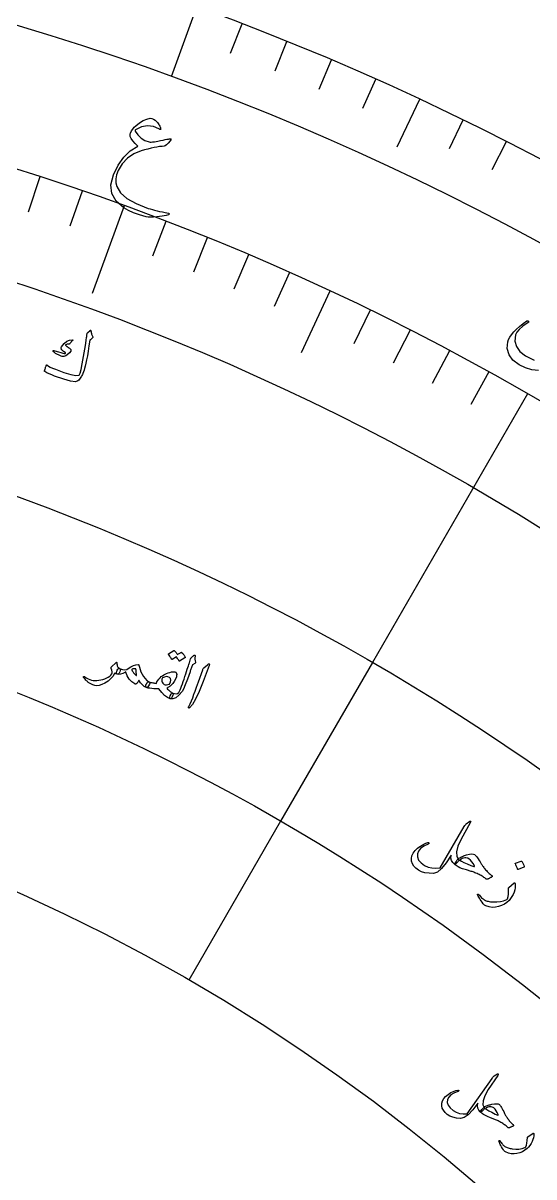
# Model space of a CAD drawing. Header units: millimetres. Extents: x -77 to 77, y -78 to 103.
# Drawn here: x 21.22 to 35.24, y 39.22 to 70.93 of the extents above; entities that cross this region are included whole.
import ezdxf

# ---------------------------------------------------------------- set-up
doc = ezdxf.new("R2010")
doc.units = ezdxf.units.MM
for name, color, linetype in [('ENGRAVE', 7, 'Continuous'), ('ENGRAVE_FINE', 8, 'Continuous'), ('TEXT', 5, 'Continuous')]:
    doc.layers.add(name, color=color, linetype=linetype)

msp = doc.modelspace()

# ---------------------------------------------------------------- linework, layer by layer
at = {"layer": 'ENGRAVE'}
for points in [[(25.9764, 71.3697), (25.2806, 69.458)], [(32.0979, 68.8341), (31.4837, 67.5171)], [(23.9884, 65.9077), (23.1137, 63.5044)], [(29.6414, 63.5662), (28.8488, 61.8664)], [(35.0688, 60.7409), (30.8063, 53.358)], [(30.8063, 53.358), (28.2875, 48.9954)], [(28.2875, 48.9954), (25.7688, 44.6328)]]:
    msp.add_lwpolyline(points, dxfattribs=at)
for radius in [75.95, 75.95, 73.9156, 70.1375, 70.1375, 67.1538, 61.6125, 61.6125, 56.575, 56.575, 51.5375, 51.5375]:
    msp.add_circle((0, 0), radius, dxfattribs=at)
at = {"layer": 'ENGRAVE_FINE'}
for points in [[(27.218, 70.9054), (26.9056, 70.0915)], [(28.4514, 70.4196), (28.1248, 69.6112)], [(29.676, 69.9123), (29.3354, 69.1098)], [(30.8916, 69.3838), (30.537, 68.5873)], [(33.2943, 68.2634), (32.9121, 67.4798)], [(34.4806, 67.6719), (34.0848, 66.8951)], [(21.6737, 66.7047), (21.3576, 65.7318)], [(22.8345, 66.3163), (22.5015, 65.349)], [(25.135, 65.479), (24.7684, 64.5239)], [(26.274, 65.0304), (25.8907, 64.0818)], [(27.4049, 64.5619), (27.0052, 63.6202)], [(28.5275, 64.0738), (28.1114, 63.1392)], [(30.7463, 63.0392), (30.2978, 62.1197)], [(31.8418, 62.493), (31.3773, 61.5815)], [(32.9276, 61.9277), (32.4473, 61.0245)], [(34.0033, 61.3436), (33.5074, 60.4489)]]:
    msp.add_lwpolyline(points, dxfattribs=at)
at = {"layer": 'TEXT'}
for points in [[(24.7053, 68.3157), (24.7511, 68.3118), (24.7962, 68.2947), (24.8407, 68.2644), (24.8845, 68.2208), (24.9056, 68.1952), (24.9244, 68.1702), (24.9409, 68.1457), (24.9553, 68.1219), (24.9674, 68.0989), (24.9775, 68.0769), (24.9854, 68.0558), (24.9913, 68.0357), (24.9934, 68.0174), (24.9868, 68.009), (24.9714, 68.0105), (24.9472, 68.022), (24.7925, 68.0905), (24.633, 68.1096), (24.4691, 68.0794), (24.3009, 67.9999), (24.2946, 67.9931), (24.2917, 67.9846), (24.2924, 67.9745), (24.2966, 67.9628), (24.3673, 67.856), (24.4545, 67.7707), (24.5582, 67.7068), (24.6785, 67.6641), (24.7016, 67.6605), (24.7332, 67.6606), (24.7732, 67.6642), (24.8216, 67.6714), (24.9115, 67.6891), (24.991, 67.7046), (25.06, 67.7179), (25.1185, 67.729), (25.1665, 67.7381), (25.204, 67.7451), (25.231, 67.75), (25.2475, 67.7528), (25.269, 67.7517), (25.2774, 67.7424), (25.2726, 67.7249), (25.2546, 67.6993), (25.1983, 67.6355), (25.1528, 67.5893), (25.1181, 67.5608), (25.094, 67.55), (25.0303, 67.5444), (24.9619, 67.5358), (24.889, 67.5242), (24.8115, 67.5096), (24.7294, 67.4919), (24.6427, 67.4712), (24.5515, 67.4473), (24.4558, 67.4204), (24.2546, 67.34), (24.0822, 67.2225), (23.9385, 67.0681), (23.8233, 66.8771), (23.7814, 66.7657), (23.7619, 66.6553), (23.7645, 66.5458), (23.7892, 66.4374), (23.8871, 66.2687), (24.064, 66.1134), (24.3198, 65.9709), (24.6545, 65.8401), (24.7078, 65.8239), (24.7655, 65.8075), (24.8277, 65.7908), (24.8944, 65.7738), (24.9655, 65.7567), (25.0409, 65.7399), (25.1206, 65.7231), (25.2046, 65.7065), (25.2187, 65.7028), (25.2285, 65.6981), (25.2339, 65.6925), (25.2348, 65.6859), (25.212, 65.6643), (25.146, 65.6435), (25.0367, 65.6235), (24.8842, 65.604), (24.7932, 65.596), (24.7153, 65.5937), (24.6507, 65.5973), (24.5992, 65.6067), (24.4145, 65.66), (24.2506, 65.7185), (24.1076, 65.7823), (23.9854, 65.8515), (23.7735, 66.0345), (23.6541, 66.247), (23.6277, 66.4896), (23.6946, 66.7624), (23.8224, 67.0284), (23.9776, 67.2479), (24.1602, 67.4207), (24.3706, 67.5465), (24.2908, 67.6232), (24.2288, 67.6941), (24.1848, 67.7593), (24.1588, 67.8187), (24.1538, 67.8408), (24.153, 67.8632), (24.1564, 67.8859), (24.1641, 67.909), (24.1951, 67.9674), (24.23, 68.0208), (24.2687, 68.069), (24.3112, 68.1122), (24.4119, 68.1936), (24.5112, 68.2547), (24.609, 68.2954), (24.7053, 68.3157)], [(23.0779, 62.4696), (23.081, 62.4464), (23.0851, 62.4241), (23.0899, 62.4026), (23.0956, 62.3819), (23.1022, 62.3621), (23.1098, 62.343), (23.1185, 62.3247), (23.1283, 62.3072), (23.1313, 62.2983), (23.1301, 62.2896), (23.1249, 62.2811), (23.1156, 62.2729), (23.0626, 62.231), (23.0572, 62.2263), (23.0531, 62.2222), (23.0502, 62.2186), (23.0486, 62.2156), (23.0243, 62.0581), (23.0013, 61.9162), (22.9796, 61.7898), (22.9592, 61.679), (22.94, 61.5839), (22.922, 61.5046), (22.9054, 61.4412), (22.8899, 61.3936), (22.857, 61.3052), (22.8449, 61.2778), (22.8315, 61.2507), (22.8167, 61.2241), (22.8005, 61.1978), (22.7829, 61.172), (22.7636, 61.1466), (22.7426, 61.1217), (22.7201, 61.0973), (22.6501, 61.0747), (22.5202, 61.0898), (22.3301, 61.1422), (22.0796, 61.2314), (22.0025, 61.2623), (21.9318, 61.2927), (21.8676, 61.3228), (21.8098, 61.3526), (21.8051, 61.3569), (21.8024, 61.3618), (21.8017, 61.3673), (21.803, 61.3734), (21.8112, 61.4018), (21.8189, 61.4275), (21.826, 61.4506), (21.8326, 61.4711), (21.8387, 61.4893), (21.8445, 61.5052), (21.8498, 61.519), (21.8548, 61.5307), (21.8579, 61.5371), (21.8616, 61.54), (21.8659, 61.5394), (21.8707, 61.5353), (21.9084, 61.5074), (21.9595, 61.4786), (22.024, 61.4487), (22.1019, 61.4178), (22.3372, 61.3327), (22.5251, 61.2767), (22.6659, 61.25), (22.7596, 61.2531), (22.7799, 61.3081), (22.8058, 61.412), (22.8373, 61.565), (22.8741, 61.767), (22.9092, 61.97), (22.935, 62.1237), (22.9517, 62.2282), (22.9592, 62.2835), (22.9608, 62.2988), (22.9623, 62.3132), (22.9637, 62.3265), (22.965, 62.3388), (22.9662, 62.3501), (22.9671, 62.3601), (22.9679, 62.3689), (22.9685, 62.3765), (22.9708, 62.3927), (22.9756, 62.4072), (22.9829, 62.4201), (22.9928, 62.4312), (23.053, 62.487), (23.0575, 62.4905), (23.0618, 62.4924), (23.0656, 62.4927), (23.0692, 62.4912), (23.0727, 62.4873), (23.0753, 62.4823), (23.077, 62.4764), (23.0779, 62.4696)], [(22.5716, 62.2285), (22.5749, 62.2268), (22.5774, 62.2244), (22.5791, 62.2212), (22.58, 62.2173), (22.5796, 62.2142), (22.5788, 62.2111), (22.5773, 62.2079), (22.5754, 62.2046), (22.5022, 62.1226), (22.494, 62.1146), (22.4864, 62.1089), (22.4794, 62.1055), (22.4729, 62.1045), (22.4477, 62.1064), (22.4251, 62.105), (22.4052, 62.1003), (22.388, 62.0923), (22.3831, 62.0866), (22.384, 62.0783), (22.3907, 62.0675), (22.4031, 62.0541), (22.412, 62.0469), (22.4214, 62.0398), (22.4312, 62.0328), (22.4414, 62.0259), (22.4521, 62.0191), (22.4635, 62.0122), (22.4756, 62.0055), (22.4883, 61.9987), (22.5276, 61.9628), (22.5281, 61.9181), (22.4899, 61.8648), (22.4131, 61.8027), (22.3847, 61.7863), (22.3588, 61.7748), (22.3351, 61.7684), (22.3138, 61.767), (22.2921, 61.7701), (22.2636, 61.7785), (22.2282, 61.7921), (22.186, 61.811), (22.1646, 61.8211), (22.1446, 61.8315), (22.1259, 61.8421), (22.1087, 61.853), (22.0927, 61.8638), (22.0778, 61.8743), (22.064, 61.8843), (22.0514, 61.8939), (22.0444, 61.9019), (22.0401, 61.9096), (22.0386, 61.9172), (22.0398, 61.9246), (22.0435, 61.9313), (22.0487, 61.9352), (22.0555, 61.9362), (22.0638, 61.9344), (22.0898, 61.9271), (22.1191, 61.9183), (22.1518, 61.908), (22.1878, 61.8963), (22.2549, 61.8743), (22.3082, 61.8596), (22.3477, 61.8521), (22.3733, 61.852), (22.377, 61.853), (22.3797, 61.8553), (22.3812, 61.8587), (22.3815, 61.8633), (22.3809, 61.8665), (22.3788, 61.8699), (22.3752, 61.8736), (22.3702, 61.8776), (22.322, 61.9094), (22.3022, 61.9237), (22.2863, 61.9386), (22.2741, 61.9542), (22.2658, 61.9705), (22.2602, 61.9881), (22.2591, 62.0046), (22.2624, 62.0201), (22.2702, 62.0344), (22.3403, 62.1248), (22.414, 62.1873), (22.4911, 62.2218), (22.5716, 62.2285)], [(25.5574, 53.6375), (25.5607, 53.6386), (25.5644, 53.6384), (25.5686, 53.637), (25.5732, 53.6342), (25.5875, 53.6195), (25.601, 53.6045), (25.6136, 53.589), (25.6253, 53.5731), (25.6362, 53.5567), (25.6463, 53.5396), (25.6557, 53.5217), (25.6643, 53.5032), (25.6654, 53.4983), (25.6648, 53.4939), (25.6625, 53.49), (25.6586, 53.4867), (25.511, 53.3952), (25.5079, 53.3945), (25.5045, 53.3962), (25.5008, 53.4), (25.4969, 53.4062), (25.4945, 53.4112), (25.4904, 53.4186), (25.4844, 53.4283), (25.4765, 53.4404), (25.4667, 53.455), (25.455, 53.4723), (25.4412, 53.4922), (25.4255, 53.5148), (25.31, 53.4439), (25.3054, 53.4422), (25.3011, 53.4433), (25.297, 53.4472), (25.2932, 53.454), (25.2899, 53.4598), (25.2846, 53.4687), (25.2772, 53.4807), (25.2678, 53.4958), (25.2561, 53.5141), (25.2419, 53.5357), (25.2252, 53.5606), (25.206, 53.5887), (25.2045, 53.5926), (25.2045, 53.5958), (25.2061, 53.5983), (25.2092, 53.6), (25.3556, 53.6864), (25.3589, 53.6875), (25.3626, 53.6873), (25.3667, 53.6859), (25.3714, 53.6832), (25.384, 53.6714), (25.3957, 53.6592), (25.4067, 53.6463), (25.4168, 53.6329), (25.4262, 53.6191), (25.4349, 53.6049), (25.4428, 53.5904), (25.4501, 53.5756)], [(23.6441, 53.2361), (23.7611, 53.3526), (23.7721, 53.3612), (23.7804, 53.3641), (23.7859, 53.3613), (23.7886, 53.353), (23.7923, 53.3218), (23.7972, 53.2944), (23.8031, 53.2706), (23.8102, 53.2506), (23.8201, 53.2333), (23.8326, 53.2184), (23.8478, 53.2061), (23.8657, 53.1962), (23.882, 53.1831), (23.8886, 53.1627), (23.8856, 53.1351), (23.873, 53.1001), (23.8551, 53.0672), (23.8361, 53.046), (23.816, 53.0363), (23.7948, 53.0381), (23.7805, 53.0438), (23.7661, 53.05), (23.7517, 53.0567), (23.7372, 53.0639), (23.7344, 53.0644), (23.7312, 53.0634), (23.7277, 53.0611), (23.7238, 53.0573), (23.6772, 52.9783), (23.6183, 52.9078), (23.547, 52.8457), (23.4635, 52.7919), (23.3787, 52.7504), (23.3036, 52.7253), (23.2382, 52.7167), (23.1825, 52.7245), (23.1343, 52.7414), (23.0914, 52.7598), (23.0538, 52.7797), (23.0216, 52.8013), (23.0066, 52.8136), (22.9908, 52.8273), (22.9742, 52.8424), (22.9567, 52.8589), (22.9387, 52.877), (22.9202, 52.8968), (22.9013, 52.9184), (22.8819, 52.9417), (22.877, 52.9472), (22.8737, 52.9526), (22.8722, 52.9577), (22.8724, 52.9626), (22.8737, 52.9687), (22.8759, 52.9731), (22.8789, 52.9759), (22.8827, 52.977), (22.8873, 52.9775), (22.8919, 52.9767), (22.8964, 52.9746), (22.9009, 52.9712), (22.9509, 52.9362), (22.9999, 52.9084), (23.0479, 52.8877), (23.0949, 52.8743), (23.1439, 52.8669), (23.1937, 52.8639), (23.2444, 52.8654), (23.2959, 52.8713), (23.3483, 52.8815), (23.4016, 52.8959), (23.456, 52.9144), (23.5113, 52.937), (23.5557, 52.9603), (23.5941, 52.986), (23.6266, 53.0141), (23.6532, 53.0446), (23.661, 53.0706), (23.6605, 53.1045), (23.6518, 53.1463), (23.6347, 53.196), (23.6324, 53.2062), (23.6332, 53.2162), (23.6371, 53.2262), (23.6441, 53.2361)], [(24.3819, 53.3005), (24.3876, 53.3), (24.3919, 53.298), (24.3947, 53.2946), (24.3961, 53.2898), (24.4089, 53.2275), (24.4275, 53.1642), (24.4519, 53.0997), (24.482, 53.0341), (24.5191, 52.9706), (24.5634, 52.9148), (24.6148, 52.8668), (24.6736, 52.8264), (24.6864, 52.8162), (24.6928, 52.803), (24.6928, 52.7867), (24.6862, 52.7673), (24.6609, 52.7187), (24.6382, 52.6862), (24.618, 52.6697), (24.6002, 52.6694), (24.5433, 52.7026), (24.4903, 52.7471), (24.4412, 52.8031), (24.3959, 52.8704), (24.3712, 52.8289), (24.351, 52.7983), (24.3354, 52.7786), (24.3242, 52.7699), (24.3141, 52.7671), (24.3042, 52.7664), (24.2944, 52.7677), (24.2848, 52.7711), (24.1985, 52.8309), (24.1287, 52.9045), (24.0753, 52.9919), (24.0382, 53.0931), (24.0366, 53.0969), (24.0339, 53.0988), (24.0301, 53.0988), (24.0251, 53.0969), (23.9556, 53.0588), (23.8937, 53.0364), (23.8396, 53.0298), (23.7931, 53.0389), (23.785, 53.0446), (23.7801, 53.0532), (23.7782, 53.0645), (23.7795, 53.0788), (23.7882, 53.1189), (23.7997, 53.1509), (23.8142, 53.1747), (23.8316, 53.1904), (23.8412, 53.1953), (23.8498, 53.1981), (23.8574, 53.1986), (23.864, 53.197), (23.9415, 53.1708), (24.0072, 53.161), (24.0612, 53.1675), (24.1033, 53.1904), (24.1761, 53.2427), (24.2469, 53.2785), (24.3155, 53.2978), (24.3819, 53.3005)], [(25.8319, 53.4909), (25.8575, 53.5134), (25.8775, 53.5314), (25.8922, 53.5447), (25.9013, 53.5535), (25.9077, 53.5589), (25.914, 53.5618), (25.9203, 53.5624), (25.9265, 53.5606), (25.9325, 53.5564), (25.9363, 53.5505), (25.938, 53.543), (25.9375, 53.5339), (25.9341, 53.4897), (25.9354, 53.4477), (25.9413, 53.4081), (25.9518, 53.3708), (25.9542, 53.3593), (25.9515, 53.349), (25.9436, 53.3398), (25.9307, 53.3318), (25.866, 53.2969), (25.8569, 53.2716), (25.8481, 53.2467), (25.8395, 53.2223), (25.8311, 53.1983), (25.8229, 53.1747), (25.8149, 53.1516), (25.8071, 53.1288), (25.7995, 53.1066), (25.7292, 52.9005), (25.6699, 52.7415), (25.622, 52.6294), (25.5853, 52.5643), (25.4935, 52.4585), (25.4073, 52.3891), (25.3268, 52.3564), (25.2518, 52.3601), (25.2501, 52.3609), (25.2484, 52.3618), (25.2467, 52.3626), (25.245, 52.3634), (25.2394, 52.3781), (25.2436, 52.4036), (25.2575, 52.4399), (25.2811, 52.487), (25.2912, 52.5038), (25.3022, 52.5143), (25.3142, 52.5184), (25.3271, 52.5162), (25.3752, 52.5038), (25.4194, 52.502), (25.4597, 52.511), (25.4962, 52.5306), (25.5124, 52.5675), (25.5297, 52.6101), (25.5483, 52.6581), (25.5681, 52.7118), (25.5891, 52.7707), (25.6113, 52.8347), (25.6348, 52.9037), (25.6594, 52.9777), (25.6841, 53.0502), (25.7062, 53.1155), (25.7255, 53.1735), (25.7421, 53.2243), (25.7562, 53.2677), (25.768, 53.3037), (25.7776, 53.3322), (25.7849, 53.3532), (25.8151, 53.4605), (25.8192, 53.4705), (25.8234, 53.4789), (25.8277, 53.4857), (25.8319, 53.4909)], [(26.2762, 53.2955), (26.3087, 53.3192), (26.3277, 53.3237), (26.3332, 53.3092), (26.3252, 53.2756), (26.1563, 52.833), (26.0515, 52.5618), (25.9541, 52.352), (25.8643, 52.2035), (25.7821, 52.1161), (25.7723, 52.1105), (25.765, 52.1084), (25.7603, 52.11), (25.7582, 52.115), (25.7577, 52.1216), (25.7588, 52.1292), (25.7615, 52.138), (25.7658, 52.1478), (25.8027, 52.2225), (25.8385, 52.3035), (25.873, 52.3907), (25.9062, 52.4842), (25.9154, 52.5084), (25.9393, 52.5741), (25.9781, 52.6814), (26.0316, 52.8302), (26.1471, 53.1617), (26.1544, 53.1787), (26.1628, 53.1936), (26.1724, 53.2064), (26.183, 53.2169)], [(24.3157, 53.1741), (24.3146, 53.1773), (24.3124, 53.1799), (24.3092, 53.1818), (24.305, 53.1833), (24.2773, 53.1871), (24.2521, 53.1868), (24.2296, 53.1823), (24.2098, 53.1738), (24.204, 53.1694), (24.2008, 53.1646), (24.2004, 53.1594), (24.2027, 53.1537), (24.2131, 53.1336), (24.2245, 53.1139), (24.237, 53.0947), (24.2506, 53.0758), (24.2654, 53.0574), (24.2812, 53.0393), (24.2981, 53.0217), (24.3162, 53.0045), (24.3211, 53.0007), (24.3252, 52.9983), (24.3285, 52.9973), (24.331, 52.9977), (24.3326, 52.9994), (24.3332, 53.002), (24.3328, 53.0056), (24.3315, 53.0102), (24.3285, 53.027), (24.3257, 53.0449), (24.3232, 53.0639), (24.3209, 53.0839), (24.3189, 53.105), (24.3174, 53.1271), (24.3163, 53.1501), (24.3157, 53.1741)], [(25.4029, 53.0969), (25.4054, 53.0957), (25.4076, 53.0944), (25.4095, 53.0932), (25.4112, 53.0919), (25.4127, 53.0906), (25.4142, 53.0891), (25.4156, 53.0876), (25.4169, 53.0859), (25.4285, 53.061), (25.4338, 53.0325), (25.4327, 53.0003), (25.4253, 52.9645), (25.4007, 52.8964), (25.3678, 52.8347), (25.3264, 52.7794), (25.2766, 52.7305), (25.2637, 52.7196), (25.2503, 52.709), (25.2365, 52.6985), (25.2223, 52.6883), (25.2076, 52.6782), (25.1925, 52.6684), (25.177, 52.6587), (25.161, 52.6493), (25.1831, 52.6276), (25.2048, 52.6073), (25.2261, 52.5883), (25.2469, 52.5708), (25.2674, 52.5547), (25.2876, 52.5403), (25.3075, 52.5274), (25.3271, 52.5162), (25.3336, 52.5097), (25.3357, 52.4986), (25.3335, 52.483), (25.3269, 52.4628), (25.3063, 52.4136), (25.287, 52.38), (25.2688, 52.3622), (25.2518, 52.3601), (25.1781, 52.3961), (25.1024, 52.4533), (25.0244, 52.5316), (24.9441, 52.631), (24.9013, 52.631), (24.8544, 52.633), (24.8034, 52.6368), (24.7483, 52.6425), (24.6938, 52.6495), (24.6507, 52.6564), (24.6189, 52.6633), (24.5985, 52.6702), (24.5899, 52.6771), (24.5848, 52.6883), (24.5832, 52.7036), (24.5852, 52.7231), (24.5875, 52.7338), (24.5905, 52.7441), (24.5942, 52.754), (24.5988, 52.7635), (24.6038, 52.7729), (24.6092, 52.782), (24.615, 52.791), (24.621, 52.7999), (24.6345, 52.8151), (24.6474, 52.8248), (24.6599, 52.8288), (24.6718, 52.8272), (24.6988, 52.8201), (24.7253, 52.8136), (24.7513, 52.8077), (24.7768, 52.8025), (24.802, 52.7977), (24.8272, 52.7934), (24.8523, 52.7895), (24.8773, 52.7861), (24.8925, 52.8267), (24.914, 52.8661), (24.9419, 52.9044), (24.9762, 52.9416), (25.008, 52.9696), (25.0418, 52.9953), (25.0776, 53.0187), (25.1154, 53.0398), (25.1554, 53.0585), (25.198, 53.0746), (25.2429, 53.0883), (25.2904, 53.0995), (25.3258, 53.1049), (25.3564, 53.1064), (25.3821, 53.1037), (25.4029, 53.0969)], [(25.2364, 52.9503), (25.1945, 52.9675), (25.1482, 52.9704), (25.0976, 52.9591), (25.0427, 52.9336), (25.0301, 52.9225), (25.0231, 52.9045), (25.0216, 52.8797), (25.0256, 52.848), (25.0354, 52.8154), (25.0492, 52.7889), (25.0673, 52.7683), (25.0895, 52.7537), (25.1176, 52.7456), (25.1514, 52.7451), (25.191, 52.7522), (25.2364, 52.7668), (25.2617, 52.8262), (25.2702, 52.8766), (25.2618, 52.918), (25.2364, 52.9503)], [(33.2457, 48.5004), (33.157, 48.3103), (33.1171, 48.1521), (33.1259, 48.0257), (33.1833, 47.931), (33.1832, 47.9194), (33.174, 47.9023), (33.1558, 47.8798), (33.1286, 47.8518), (33.106, 47.8306), (33.0872, 47.8173), (33.0721, 47.8119), (33.0608, 47.8144), (33.0125, 47.8595), (32.981, 47.9162), (32.9663, 47.9848), (32.9683, 48.0651), (32.8324, 47.8491), (32.707, 47.6935), (32.5923, 47.5982), (32.4883, 47.5632), (32.3629, 47.565), (32.2524, 47.58), (32.1567, 47.6082), (32.0759, 47.6498), (32.0038, 47.7042), (31.9481, 47.764), (31.9088, 47.8292), (31.8858, 47.8998), (31.8805, 47.973), (31.8944, 48.0455), (31.9275, 48.1174), (31.9798, 48.1887), (32.0128, 48.2234), (32.0488, 48.2561), (32.0877, 48.2869), (32.1294, 48.3158), (32.1742, 48.3427), (32.2221, 48.3674), (32.273, 48.3901), (32.3271, 48.4107), (32.3341, 48.4121), (32.3407, 48.4121), (32.3469, 48.4106), (32.3527, 48.4076), (32.3568, 48.404), (32.3594, 48.3996), (32.3607, 48.3944), (32.3606, 48.3884), (32.3587, 48.3823), (32.3546, 48.3768), (32.3483, 48.3719), (32.3398, 48.3676), (32.2218, 48.3091), (32.1336, 48.2454), (32.0751, 48.1767), (32.0461, 48.103), (32.0455, 48.0136), (32.0779, 47.9307), (32.1433, 47.8543), (32.2418, 47.7841), (32.3401, 47.7385), (32.4441, 47.7122), (32.5538, 47.7049), (32.6694, 47.7169), (33.3318, 48.8497), (33.3477, 48.8767), (33.3623, 48.8988), (33.3756, 48.9159), (33.3876, 48.9281), (33.4834, 49.0026), (33.5006, 49.0027), (33.5081, 48.9938), (33.5059, 48.9758), (33.4939, 48.9488)], [(33.7984, 47.8273), (33.8097, 47.8088), (33.822, 47.7897), (33.8353, 47.77), (33.8497, 47.7497), (33.8652, 47.7288), (33.8816, 47.7073), (33.8992, 47.6852), (33.9177, 47.6624), (33.9374, 47.6405), (33.9572, 47.6192), (33.9772, 47.5985), (33.9973, 47.5785), (34.0178, 47.5593), (34.0388, 47.5414), (34.0604, 47.5247), (34.0826, 47.5091), (34.089, 47.504), (34.094, 47.4986), (34.0977, 47.493), (34.1, 47.4872), (34.1003, 47.4813), (34.0981, 47.4755), (34.0933, 47.4698), (34.0858, 47.4642), (34.0687, 47.4547), (34.0528, 47.4458), (34.0381, 47.4375), (34.0246, 47.4299), (34.0122, 47.4231), (34.001, 47.4172), (33.9909, 47.4123), (33.982, 47.4084), (33.9665, 47.4029), (33.9537, 47.4002), (33.9435, 47.4004), (33.9359, 47.4035), (33.9159, 47.4207), (33.8947, 47.4377), (33.8722, 47.4544), (33.8484, 47.4707), (33.8233, 47.4867), (33.7969, 47.5021), (33.769, 47.5171), (33.7398, 47.5315), (33.7101, 47.5453), (33.6812, 47.5583), (33.6528, 47.5705), (33.6251, 47.582), (33.598, 47.5926), (33.5714, 47.6023), (33.5452, 47.611), (33.5196, 47.6187), (33.3887, 47.6588), (33.2864, 47.6923), (33.2128, 47.7194), (33.1677, 47.7403), (33.1379, 47.7584), (33.1099, 47.7769), (33.0837, 47.796), (33.0592, 47.8155), (33.1045, 47.8841), (33.1399, 47.9347), (33.1654, 47.9672), (33.1811, 47.9817), (33.207, 47.9951), (33.233, 48.0078), (33.2592, 48.0198), (33.2855, 48.0312), (33.3119, 48.0418), (33.3384, 48.0518), (33.3651, 48.0611), (33.3919, 48.0698), (33.4706, 48.0897), (33.5346, 48.0977), (33.5841, 48.0939), (33.6188, 48.0782), (33.6336, 48.0649), (33.6508, 48.0465), (33.6702, 48.0229), (33.6919, 47.9941), (33.7156, 47.9602), (33.7413, 47.9211), (33.7689, 47.8768), (33.7984, 47.8273)], [(33.609, 47.7724), (33.5777, 47.8307), (33.5426, 47.8819), (33.5036, 47.9261), (33.4608, 47.9632), (33.4358, 47.9771), (33.408, 47.9859), (33.3776, 47.9895), (33.3444, 47.9879), (33.311, 47.9813), (33.277, 47.9691), (33.2424, 47.9515), (33.2073, 47.9284), (33.2525, 47.8988), (33.3191, 47.8648), (33.4069, 47.8265), (33.5159, 47.7837), (33.5957, 47.7535), (33.6004, 47.7526), (33.6042, 47.7522), (33.6073, 47.7524), (33.6096, 47.7532), (33.612, 47.7553), (33.6127, 47.7592), (33.6117, 47.7649), (33.609, 47.7724)], [(34.8981, 47.903), (34.9015, 47.9035), (34.9051, 47.9027), (34.9089, 47.9005), (34.9129, 47.8969), (34.9346, 47.8623), (34.9526, 47.8263), (34.9667, 47.7888), (34.977, 47.75), (34.9772, 47.7451), (34.976, 47.7412), (34.9734, 47.7383), (34.9695, 47.7364), (34.8093, 47.6723), (34.8045, 47.6715), (34.8005, 47.6734), (34.7972, 47.678), (34.7948, 47.6853), (34.7926, 47.6916), (34.789, 47.7014), (34.7841, 47.7145), (34.7777, 47.7311), (34.7696, 47.7512), (34.7598, 47.7751), (34.7481, 47.8026), (34.7346, 47.8339), (34.7331, 47.8385), (34.7332, 47.842), (34.7349, 47.8443), (34.7382, 47.8455)], [(34.7045, 47.3029), (34.7075, 47.305), (34.7102, 47.3065), (34.7127, 47.3072), (34.7149, 47.3072), (34.7196, 47.3044), (34.7235, 47.2985), (34.7267, 47.2896), (34.7291, 47.2776), (34.7328, 47.2231), (34.7287, 47.1663), (34.7168, 47.1071), (34.6971, 47.0455), (34.6709, 46.9829), (34.6402, 46.9248), (34.6051, 46.8711), (34.5655, 46.822), (34.5026, 46.7653), (34.4328, 46.7178), (34.3563, 46.6794), (34.2729, 46.6502), (34.1859, 46.6321), (34.0993, 46.6289), (34.013, 46.6405), (33.9271, 46.6669), (33.9057, 46.6763), (33.8865, 46.6886), (33.8694, 46.7038), (33.8544, 46.722), (33.8228, 46.7679), (33.7945, 46.8096), (33.7694, 46.8473), (33.7478, 46.881), (33.7295, 46.9105), (33.7148, 46.9358), (33.7037, 46.9568), (33.6962, 46.9737), (33.6951, 46.978), (33.6949, 46.9818), (33.6954, 46.9849), (33.6967, 46.9876), (33.6992, 46.9904), (33.7021, 46.9926), (33.7054, 46.9942), (33.7092, 46.9952), (33.7131, 46.9952), (33.717, 46.9938), (33.7207, 46.991), (33.7242, 46.9868), (33.7456, 46.9606), (33.7666, 46.9365), (33.7874, 46.9145), (33.8079, 46.8945), (33.8284, 46.8766), (33.849, 46.8604), (33.8698, 46.8461), (33.8907, 46.8336), (33.9126, 46.8226), (33.9363, 46.8127), (33.962, 46.804), (33.9895, 46.7964), (34.0189, 46.7901), (34.0504, 46.7852), (34.0839, 46.7815), (34.1195, 46.7792), (34.2239, 46.7789), (34.3217, 46.7899), (34.4129, 46.8122), (34.4975, 46.8458), (34.5037, 46.849), (34.5093, 46.8539), (34.5144, 46.8603), (34.5188, 46.8684), (34.5347, 46.9238), (34.5447, 46.9909), (34.549, 47.0697), (34.5474, 47.1603), (34.5482, 47.1654), (34.5494, 47.1695), (34.5512, 47.1727), (34.5534, 47.175)], [(33.9894, 41.6197), (33.8946, 41.4542), (33.8464, 41.3139), (33.8447, 41.1987), (33.8895, 41.1085), (33.8885, 41.098), (33.8789, 41.0833), (33.8607, 41.0643), (33.8339, 41.041), (33.8118, 41.0235), (33.7937, 41.0129), (33.7797, 41.0091), (33.7696, 41.0123), (33.7293, 41.0568), (33.7051, 41.1106), (33.697, 41.1738), (33.7049, 41.2465), (33.5653, 41.0611), (33.4399, 40.9297), (33.3287, 40.8521), (33.2319, 40.8283), (33.1184, 40.8395), (33.0194, 40.8615), (32.9349, 40.8944), (32.8648, 40.9383), (32.8037, 40.993), (32.7578, 41.0514), (32.7271, 41.1135), (32.7117, 41.1793), (32.7125, 41.2459), (32.7306, 41.3106), (32.766, 41.3732), (32.8188, 41.4338), (32.8514, 41.4627), (32.8865, 41.4896), (32.9241, 41.5145), (32.9641, 41.5375), (33.0067, 41.5584), (33.0519, 41.5772), (33.0999, 41.5939), (33.1505, 41.6084), (33.1569, 41.6092), (33.1629, 41.6086), (33.1683, 41.6068), (33.1733, 41.6036), (33.1768, 41.6), (33.1789, 41.5959), (33.1796, 41.591), (33.1791, 41.5856), (33.1768, 41.5802), (33.1727, 41.5756), (33.1666, 41.5716), (33.1586, 41.5684), (33.0472, 41.5244), (32.9625, 41.4734), (32.9042, 41.4156), (32.8724, 41.3511), (32.8651, 41.2701), (32.8881, 41.1926), (32.9415, 41.1183), (33.0253, 41.0473), (33.1109, 40.9985), (33.2031, 40.9667), (33.302, 40.9518), (33.4076, 40.9538), (34.094, 41.9295), (34.1105, 41.9528), (34.1254, 41.9717), (34.1387, 41.9862), (34.1506, 41.9963), (34.243, 42.0565), (34.2586, 42.0553), (34.2647, 42.0466), (34.2613, 42.0305), (34.2484, 42.0069)], [(34.4388, 40.9678), (34.4476, 40.9501), (34.4573, 40.9319), (34.4679, 40.913), (34.4794, 40.8936), (34.4918, 40.8735), (34.5051, 40.8527), (34.5193, 40.8314), (34.5343, 40.8094), (34.5505, 40.788), (34.5669, 40.7672), (34.5834, 40.7469), (34.6001, 40.7272), (34.6172, 40.7083), (34.6348, 40.6905), (34.6531, 40.6737), (34.672, 40.6579), (34.6774, 40.6528), (34.6816, 40.6475), (34.6845, 40.6422), (34.6861, 40.6367), (34.686, 40.6314), (34.6835, 40.6263), (34.6787, 40.6215), (34.6716, 40.617), (34.6553, 40.6097), (34.6403, 40.6028), (34.6263, 40.5965), (34.6135, 40.5906), (34.6017, 40.5854), (34.5911, 40.5809), (34.5816, 40.5772), (34.5732, 40.5743), (34.5588, 40.5705), (34.547, 40.5691), (34.5378, 40.57), (34.5311, 40.5734), (34.5143, 40.5905), (34.4964, 40.6075), (34.4772, 40.6243), (34.457, 40.641), (34.4355, 40.6573), (34.4127, 40.6733), (34.3886, 40.689), (34.3632, 40.7043), (34.3374, 40.719), (34.3121, 40.733), (34.2874, 40.7463), (34.2632, 40.7588), (34.2394, 40.7705), (34.216, 40.7812), (34.193, 40.7911), (34.1704, 40.8001), (34.0548, 40.8463), (33.9647, 40.8845), (33.9001, 40.9147), (33.8609, 40.937), (33.8352, 40.9557), (33.8112, 40.9746), (33.7889, 40.9939), (33.7683, 41.0134), (33.8145, 41.0721), (33.8504, 41.1152), (33.876, 41.1428), (33.8913, 41.1547), (33.9158, 41.1648), (33.9404, 41.1743), (33.965, 41.1833), (33.9897, 41.1915), (34.0144, 41.1992), (34.0392, 41.2062), (34.0641, 41.2126), (34.089, 41.2184), (34.1618, 41.2304), (34.2205, 41.2328), (34.2649, 41.2256), (34.2952, 41.2088), (34.3076, 41.1956), (34.3217, 41.1776), (34.3375, 41.1547), (34.355, 41.1271), (34.374, 41.0945), (34.3943, 41.0571), (34.4159, 41.0149), (34.4388, 40.9678)], [(34.2631, 40.9325), (34.2391, 40.9877), (34.2112, 41.0368), (34.1793, 41.0798), (34.1433, 41.1166), (34.1217, 41.1311), (34.0972, 41.1412), (34.0699, 41.1468), (34.0398, 41.1479), (34.009, 41.1444), (33.9772, 41.136), (33.9446, 41.1227), (33.911, 41.1044), (33.9498, 41.0741), (34.0075, 41.0383), (34.0841, 40.9969), (34.1796, 40.9498), (34.2496, 40.9164), (34.2537, 40.9152), (34.2572, 40.9146), (34.26, 40.9145), (34.2621, 40.915), (34.2644, 40.9168), (34.2654, 40.9203), (34.2649, 40.9255), (34.2631, 40.9325)], [(35.2198, 40.4238), (35.2226, 40.4255), (35.2252, 40.4266), (35.2275, 40.4271), (35.2295, 40.4269), (35.2335, 40.424), (35.2366, 40.4184), (35.2388, 40.4101), (35.2401, 40.3991), (35.2393, 40.3494), (35.2312, 40.2982), (35.216, 40.2455), (35.1934, 40.1912), (35.165, 40.1365), (35.1328, 40.0861), (35.0969, 40.0402), (35.0573, 39.9987), (34.9959, 39.9521), (34.9291, 39.9144), (34.8569, 39.8855), (34.7792, 39.8653), (34.6989, 39.8556), (34.6202, 39.8593), (34.5429, 39.8763), (34.4671, 39.9068), (34.4485, 39.9169), (34.432, 39.9295), (34.4177, 39.9446), (34.4055, 39.9622), (34.3803, 40.0062), (34.3578, 40.0462), (34.338, 40.0822), (34.3209, 40.1144), (34.3067, 40.1425), (34.2953, 40.1665), (34.2868, 40.1865), (34.2812, 40.2023), (34.2806, 40.2063), (34.2807, 40.2097), (34.2814, 40.2125), (34.2828, 40.2148), (34.2852, 40.2172), (34.288, 40.219), (34.2912, 40.2202), (34.2947, 40.2208), (34.2983, 40.2205), (34.3016, 40.2189), (34.3047, 40.2161), (34.3077, 40.212), (34.325, 40.1866), (34.3422, 40.1632), (34.3594, 40.1417), (34.3765, 40.1221), (34.3937, 40.1043), (34.4111, 40.0881), (34.4288, 40.0735), (34.4468, 40.0606), (34.4658, 40.0489), (34.4866, 40.0382), (34.5091, 40.0283), (34.5335, 40.0194), (34.5597, 40.0114), (34.5878, 40.0045), (34.6179, 39.9987), (34.6499, 39.9939), (34.7445, 39.9857), (34.8339, 39.9882), (34.9183, 40.0015), (34.9975, 40.0255), (35.0033, 40.0279), (35.0088, 40.0319), (35.0139, 40.0373), (35.0185, 40.0443), (35.0371, 40.0933), (35.0513, 40.1533), (35.0611, 40.2244), (35.0666, 40.3065), (35.0677, 40.3111), (35.0691, 40.3148), (35.071, 40.3175), (35.0731, 40.3194)]]:
    msp.add_lwpolyline(points, close=True, dxfattribs=at)
msp.add_lwpolyline([(35.3713, 61.3874), (35.1861, 61.4059), (35.0088, 61.4563), (34.8393, 61.5389), (34.669, 61.6685), (34.5602, 61.8172), (34.5127, 61.9854), (34.5267, 62.1732), (34.5472, 62.2323), (34.5811, 62.2968), (34.6282, 62.3667), (34.6887, 62.442), (34.7623, 62.5204), (34.8475, 62.5972), (34.9443, 62.6723), (35.0527, 62.7456), (35.0604, 62.7497), (35.068, 62.7515), (35.0755, 62.7509), (35.0829, 62.748), (35.0895, 62.7435), (35.0944, 62.7384), (35.0977, 62.7325), (35.0995, 62.7259), (35.0987, 62.7181), (35.0959, 62.711), (35.0912, 62.7047), (35.0844, 62.699), (34.9432, 62.5997), (34.8389, 62.5114), (34.7712, 62.4343), (34.7401, 62.3685), (34.7234, 62.1945), (34.7628, 62.0392), (34.8582, 61.9023), (35.0096, 61.7836), (35.2492, 61.6669)], dxfattribs=at)

doc.saveas('drawing.dxf')
